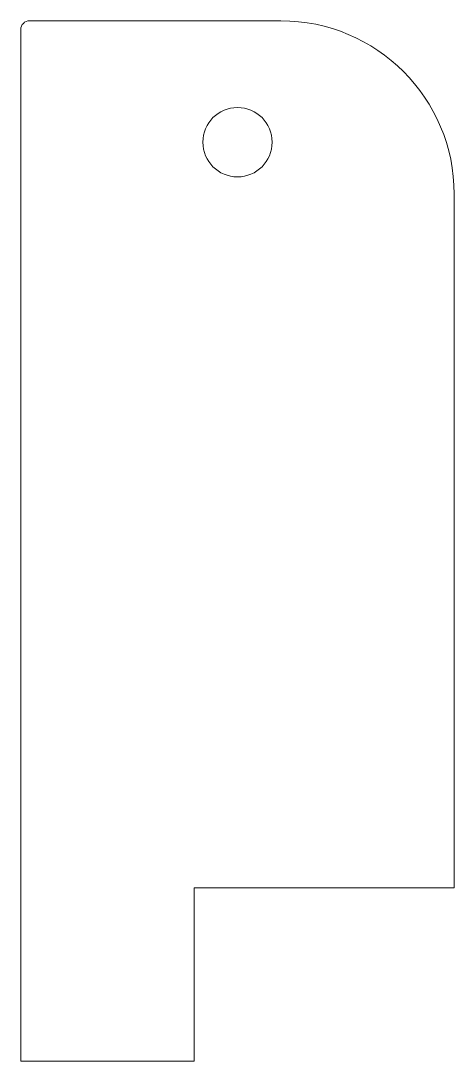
# Model space of a CAD drawing. Header units: millimetres. Extents: x 0 to 25, y -10 to 50.
import ezdxf

# ---------------------------------------------------------------- set-up
doc = ezdxf.new("R2010")
doc.units = ezdxf.units.MM

msp = doc.modelspace()

# ---------------------------------------------------------------- linework, layer by layer
at = {"color": 7, "linetype": 'Continuous', "lineweight": 15}
for p, q in [((15, 50), (0.5, 50)), ((0, 49.5), (0, -10)), ((25, 0), (25, 40)), ((10, 0), (25, 0)), ((10, -10), (10, 0)), ((0, -10), (10, -10))]:
    msp.add_line(p, q, dxfattribs=at)
msp.add_circle((12.5, 43), 2, dxfattribs=at)
for centre, radius, start, end in [((0.5, 49.5), 0.5, 90, 180), ((15, 40), 10, 0, 90)]:
    msp.add_arc(centre, radius, start, end, dxfattribs=at)

doc.saveas('drawing.dxf')
